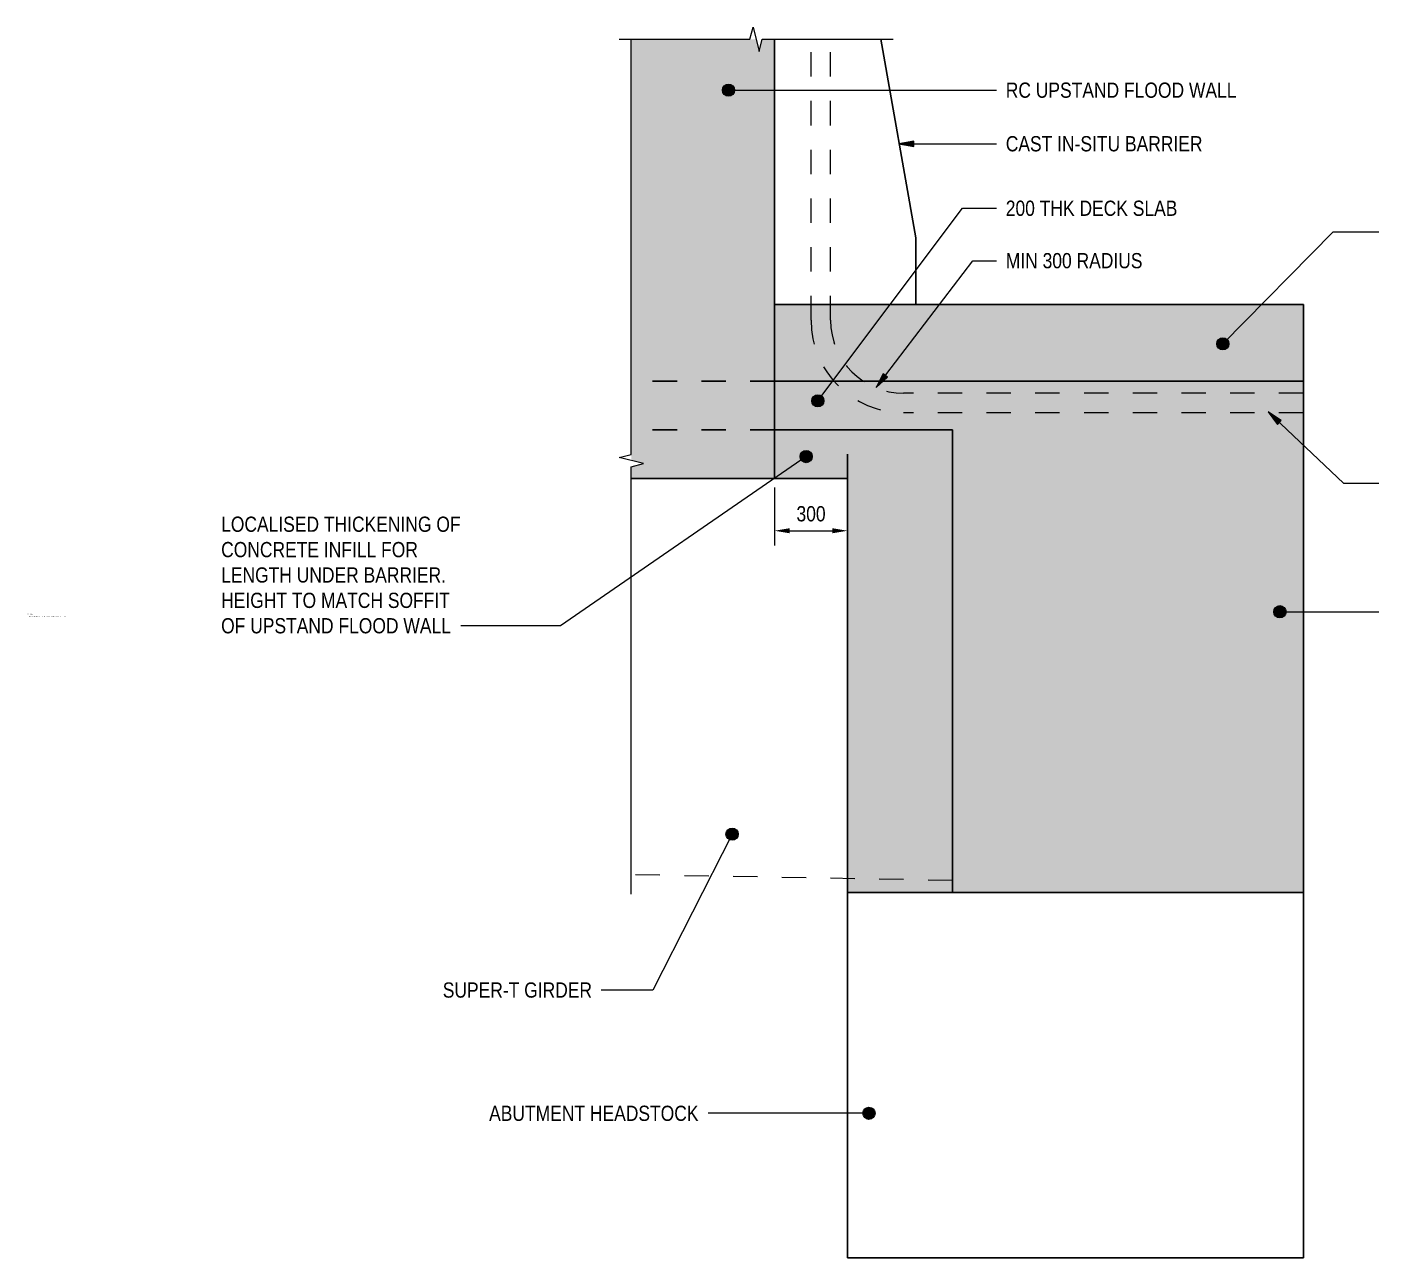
# Model space of a CAD drawing. Header units: metres. Extents: x -1215.1 to -1160.7, y 0 to 26.6.
# Drawn here: x -1171.95 to -1166.41, y 0.03 to 5.08 of the extents above; entities that cross this region are included whole.
import ezdxf

# ---------------------------------------------------------------- set-up
doc = ezdxf.new("R2010")
doc.units = ezdxf.units.M
doc.linetypes.add('JacobsDash', pattern=[0.0045, 0.003, -0.0015])
doc.layers.get('Defpoints').update_dxf_attribs({"color": 41})
for name, color, linetype, lineweight in [('A-ANNO-DIMS', 7, 'Continuous', 9), ('A-DETL', 7, 'Continuous', 13), ('A-DETL-GENF', 7, 'Continuous', 9), ('G-ANNO-TEXT', 7, 'Continuous', 9)]:
    doc.layers.add(name, color=color, linetype=linetype, lineweight=lineweight)
doc.styles.add('Arial Narrow_2', font='ARIALN.TTF', dxfattribs={"height": 0.0625})
doc.styles.add('Arial Narrow_3', font='ARIALN.TTF', dxfattribs={"height": 0.0035})
doc.styles.add('Arial Narrow_4', font='ARIALN.TTF', dxfattribs={"height": 0.005})
doc.dimstyles.new('Dimension_Standard_O__mm_', dxfattribs={"dimscale": 0.3048, "dimtxt": 0.063964, "dimasz": 0.205052, "dimexe": 0.19685, "dimexo": 0.123031, "dimgap": 0.123031, "dimtad": 1, "dimdec": 0, "dimlfac": 1000, "dimzin": 0, "dimdsep": 46, "dimtxsty": 'Arial Narrow_2', "dimsah": 1, "dimcen": 0.09, "dimaunit": 1, "dimadec": 4, "dimazin": 0, "dimtfac": 1, "dimtdec": 4, "dimtix": 1, "dimtmove": 0, "dimatfit": 3, "dimfxl": 1, "dimtvp": 1, "dimtfill": 1, "dimtolj": 1, "dimtzin": 0, "dimlwd": 18, "dimlwe": 18, "dimarcsym": 2})

# ---------------------------------------------------------------- blocks, each defined once
blk = doc.blocks.new('CS_DET_BreakLine_ViewScale1 - CS_Std BreakLine-8516822-DRG-2873122 - SECTION 3')
at = {"layer": 'A-DETL-GENF', "lineweight": 18}
for p, q in [((-0.05, 0), (1.705, 0)), ((1.705, 0), (1.7175, -0.05)), ((1.7175, -0.05), (1.7425, 0.05)), ((1.7425, 0.05), (1.755, 0)), ((1.755, 0), (3.46, 0))]:
    blk.add_line(p, q, dxfattribs=at)
blk = doc.blocks.new('CS_DET_BreakLine_ViewScale1 - CS_Std BreakLine-9087694-DRG-2873122 - SECTION 3')
at = {"layer": 'A-DETL-GENF', "lineweight": 18}
for p, q in [((0.4869, 0), (-0.05, 0)), ((0.4994, 0.05), (0.4869, 0)), ((0.5244, -0.05), (0.4994, 0.05)), ((0.5369, 0), (0.5244, -0.05)), ((1.0738, 0), (0.5369, 0))]:
    blk.add_line(p, q, dxfattribs=at)
blk = doc.blocks.new('DIMBLOCK1-DRG-2873122 - SECTION 3')
at = {"layer": 'A-ANNO-DIMS', "color": 0, "lineweight": 18, "transparency": 16777216}
for p, q in [((-1168.8875, 3.1892), (-1168.8875, 2.9523)), ((-1168.5875, 3.1892), (-1168.5875, 2.9523)), ((-1168.825, 3.0123), (-1168.65, 3.0123))]:
    blk.add_line(p, q, dxfattribs=at)
at = {"layer": 'A-ANNO-DIMS', "color": 0, "transparency": 16777216}
for points in [[(-1168.825, 3.0227), (-1168.825, 3.0019), (-1168.8875, 3.0123)], [(-1168.65, 3.0227), (-1168.65, 3.0019), (-1168.5875, 3.0123)]]:
    blk.add_solid(points, dxfattribs=at)
at = {"layer": 'Defpoints', "color": 0, "transparency": 16777216}
for p in [(-1168.8875, 3.2267), (-1168.5875, 3.2267), (-1168.5875, 3.0123)]:
    blk.add_point(p, dxfattribs=at)
at = {"layer": 'A-ANNO-DIMS', "color": 0, "lineweight": 18, "transparency": 16777216, "insert": (-1168.7375, 3.0817), "char_height": 0.0625, "width": 0.142549, "attachment_point": 5, "style": 'Arial Narrow_2', "bg_fill": 3, "box_fill_scale": 1.1, "bg_fill_color": 256, "bg_fill_true_color": 13158600, "bg_fill_transparency": 0}
blk.add_mtext('\\A1;300', dxfattribs=at)

msp = doc.modelspace()

# ---------------------------------------------------------------- hatches: boundary and pattern name
at = {"layer": 'A-DETL-GENF', "true_color": 0xc0c0c0}
msp.add_hatch(color=9, dxfattribs=at).paths.add_polyline_path([(-1168.5875, 1.5267), (-1166.7175, 1.5267), (-1166.7175, 3.9417), (-1168.8875, 3.9417), (-1168.8875, 5.0304), (-1168.9381, 5.0304), (-1168.9506, 4.9804), (-1168.9631, 5.0304), (-1169.475, 5.0304), (-1169.475, 3.3004), (-1169.425, 3.2879), (-1169.475, 3.2754), (-1169.475, 3.2267), (-1168.5875, 3.2267)])
at = {"layer": 'G-ANNO-TEXT'}
h = msp.add_hatch(color=256, dxfattribs=at)
edge = h.paths.add_edge_path()
edge.add_arc((-1169.0761, 4.8211), 0.025, 0, 360)
for points in [[(-1168.3778, 4.6011), (-1168.3153, 4.5901), (-1168.3153, 4.6122)], [(-1168.4706, 3.6001), (-1168.424, 3.6431), (-1168.4415, 3.6565)], [(-1166.8612, 3.5001), (-1166.8234, 3.4491), (-1166.8083, 3.4651)]]:
    msp.add_hatch(color=256, dxfattribs=at).paths.add_polyline_path(points)
h = msp.add_hatch(color=256, dxfattribs=at)
edge = h.paths.add_edge_path()
edge.add_arc((-1167.0477, 3.7798), 0.025, 0, 360)
h = msp.add_hatch(color=256, dxfattribs=at)
edge = h.paths.add_edge_path()
edge.add_arc((-1168.7094, 3.5457), 0.025, 0, 360)
h = msp.add_hatch(color=256, dxfattribs=at)
edge = h.paths.add_edge_path()
edge.add_arc((-1168.7573, 3.3167), 0.025, 0, 360)
h = msp.add_hatch(color=256, dxfattribs=at)
edge = h.paths.add_edge_path()
edge.add_arc((-1166.8136, 2.6798), 0.025, 0, 360)
h = msp.add_hatch(color=256, dxfattribs=at)
edge = h.paths.add_edge_path()
edge.add_arc((-1169.0615, 1.7665), 0.025, 0, 360)
h = msp.add_hatch(color=256, dxfattribs=at)
edge = h.paths.add_edge_path()
edge.add_arc((-1168.4998, 0.6207), 0.025, 0, 360)

# ---------------------------------------------------------------- linework, layer by layer
at = {"layer": 'A-DETL', "lineweight": 25}
for p, q in [((-1168.8875, 3.2267), (-1168.8875, 5.0304)), ((-1168.8875, 3.9417), (-1168.8875, 5.0304)), ((-1168.3075, 4.2147), (-1168.4512, 5.0304)), ((-1168.3075, 3.9417), (-1168.3075, 4.2147)), ((-1166.7175, 3.9417), (-1168.8875, 3.9417)), ((-1166.7175, 3.6267), (-1166.7175, 3.9417)), ((-1166.7175, 3.6267), (-1168.8875, 3.6267)), ((-1166.7175, 3.6267), (-1166.7175, 0.0267)), ((-1168.1575, 3.4267), (-1168.8875, 3.4267)), ((-1168.1575, 3.4267), (-1168.1575, 1.5267)), ((-1168.8875, 3.2267), (-1169.475, 3.2267)), ((-1168.5875, 3.2267), (-1168.8875, 3.2267)), ((-1168.5875, 1.5267), (-1168.5875, 3.2267)), ((-1168.5875, 1.5267), (-1168.5875, 0.0267)), ((-1166.7175, 1.5267), (-1168.5875, 1.5267)), ((-1166.7175, 0.0267), (-1168.5875, 0.0267))]:
    msp.add_line(p, q, dxfattribs=at)
at = {"layer": 'A-DETL', "color": 143, "linetype": 'JacobsDash', "lineweight": 18, "true_color": 0x78aac8}
for p, q in [((-1168.7375, 3.8767), (-1168.7375, 5.0304)), ((-1168.6575, 3.8767), (-1168.6575, 5.0304)), ((-1166.7175, 3.5767), (-1168.3575, 3.5767)), ((-1166.7175, 3.4967), (-1168.3575, 3.4967))]:
    msp.add_line(p, q, dxfattribs=at)
at = {"layer": 'A-DETL', "linetype": 'JacobsDash', "lineweight": 25}
for p, q in [((-1168.8875, 3.6267), (-1169.475, 3.6267)), ((-1168.8875, 3.4267), (-1169.475, 3.4267)), ((-1168.5875, 3.2267), (-1168.5875, 3.4267))]:
    msp.add_line(p, q, dxfattribs=at)
at = {"layer": 'A-DETL', "linetype": 'JacobsDash'}
msp.add_line((-1168.1575, 1.5767), (-1169.475, 1.6), dxfattribs=at)
at = {"layer": 'A-DETL', "color": 143, "linetype": 'JacobsDash', "lineweight": 18, "true_color": 0x78aac8}
for radius in [0.38, 0.3]:
    msp.add_arc((-1168.3575, 3.8767), radius, 180, 270, dxfattribs=at)
at = {"layer": 'G-ANNO-TEXT'}
for p, q in [((-1169.0761, 4.8211), (-1167.976, 4.8211)), ((-1168.3153, 4.6122), (-1168.3778, 4.6011)), ((-1168.3153, 4.5901), (-1168.3153, 4.6122)), ((-1168.3778, 4.6011), (-1168.3153, 4.5901)), ((-1168.3778, 4.6011), (-1167.976, 4.6011)), ((-1168.7094, 3.5457), (-1168.1165, 4.3364)), ((-1168.1165, 4.3364), (-1167.976, 4.3364)), ((-1167.0477, 3.7798), (-1166.5945, 4.2401)), ((-1166.5945, 4.2401), (-1166.4072, 4.2401)), ((-1168.4706, 3.6001), (-1168.0736, 4.1211)), ((-1168.0736, 4.1211), (-1167.976, 4.1211)), ((-1168.4415, 3.6565), (-1168.4706, 3.6001)), ((-1168.4706, 3.6001), (-1168.424, 3.6431)), ((-1168.424, 3.6431), (-1168.4415, 3.6565)), ((-1166.8612, 3.5001), (-1166.8234, 3.4491)), ((-1166.8083, 3.4651), (-1166.8612, 3.5001)), ((-1166.8612, 3.5001), (-1166.553, 3.2076)), ((-1166.8234, 3.4491), (-1166.8083, 3.4651)), ((-1166.553, 3.2076), (-1166.4072, 3.2076)), ((-1166.8136, 2.6798), (-1166.4072, 2.6798)), ((-1170.1332, 2.6224), (-1170.1746, 2.6224)), ((-1169.7654, 2.6224), (-1170.1332, 2.6224)), ((-1169.0615, 1.7665), (-1169.387, 1.1268)), ((-1169.5976, 1.1268), (-1169.5992, 1.1268)), ((-1169.387, 1.1268), (-1169.5976, 1.1268)), ((-1169.1577, 0.6207), (-1169.1594, 0.6207)), ((-1168.4998, 0.6207), (-1169.1577, 0.6207))]:
    msp.add_line(p, q, dxfattribs=at)
for centre in [(-1169.0761, 4.8211), (-1167.0477, 3.7798), (-1168.7094, 3.5457), (-1168.7573, 3.3167), (-1166.8136, 2.6798), (-1169.0615, 1.7665), (-1168.4998, 0.6207)]:
    msp.add_circle(centre, 0.025, dxfattribs=at)

# ---------------------------------------------------------------- block references
at = {"layer": 'A-DETL-GENF'}
for name, p, rotation in [('CS_DET_BreakLine_ViewScale1 - CS_Std BreakLine-9087694-DRG-2873122 - SECTION 3', (-1168.4512, 5.0304), 180), ('CS_DET_BreakLine_ViewScale1 - CS_Std BreakLine-8516822-DRG-2873122 - SECTION 3', (-1169.475, 1.5704), 89.99999999999991)]:
    msp.add_blockref(name, p, dxfattribs=dict(at, rotation=rotation))

# ---------------------------------------------------------------- texts
at = {"layer": 'G-ANNO-TEXT', "char_height": 0.0625, "attachment_point": 1, "style": 'Arial Narrow_2', "bg_fill": 3, "box_fill_scale": 1, "bg_fill_color": 256, "bg_fill_transparency": 0}
for s, insert in [('LOCALISED THICKENING OF ', (-1171.158, 3.0704)), ('CONCRETE INFILL FOR ', (-1171.158, 2.9662)), ('LENGTH UNDER BARRIER. ', (-1171.158, 2.862)), ('HEIGHT TO MATCH SOFFIT ', (-1171.158, 2.7578)), ('OF UPSTAND FLOOD WALL', (-1171.158, 2.6536)), ('SUPER-T GIRDER', (-1170.2486, 1.158)), ('ABUTMENT HEADSTOCK', (-1170.0584, 0.6519))]:
    msp.add_mtext(s, dxfattribs=dict(at, insert=insert))
at = {"layer": 'G-ANNO-TEXT', "insert": (-1171.9544, 2.6613), "char_height": 0.0035, "attachment_point": 1, "style": 'Arial Narrow_3', "bg_fill": 3, "box_fill_scale": 1, "bg_fill_color": 256, "bg_fill_true_color": 13158600, "bg_fill_transparency": 0}
msp.add_mtext('1.', dxfattribs=at)

# ---------------------------------------------------------------- next in the draw order: texts
at = {"layer": 'G-ANNO-TEXT', "char_height": 0.0625, "attachment_point": 1, "style": 'Arial Narrow_2', "bg_fill": 3, "box_fill_scale": 1, "bg_fill_color": 256, "bg_fill_transparency": 0}
for s, insert in [('RC UPSTAND FLOOD WALL', (-1167.9385, 4.8524)), ('200 THK DECK SLAB', (-1167.9385, 4.3676))]:
    msp.add_mtext(s, dxfattribs=dict(at, insert=insert))
at = {"layer": 'G-ANNO-TEXT', "attachment_point": 1, "bg_fill": 3, "box_fill_scale": 1, "bg_fill_color": 256, "bg_fill_true_color": 13158600, "bg_fill_transparency": 0}
for s, insert, char_height, style in [('CAST IN-SITU BARRIER', (-1167.9385, 4.6324), 0.0625, 'Arial Narrow_2'), ('MIN 300 RADIUS', (-1167.9385, 4.1524), 0.0625, 'Arial Narrow_2'), ('FOR GENERAL NOTES, REFER TO SHEET No. 2873005 TO 2873010.', (-1171.9464, 2.6613), 0.0035, 'Arial Narrow_3')]:
    msp.add_mtext(s, dxfattribs=dict(at, insert=insert, char_height=char_height, style=style))

# ---------------------------------------------------------------- next in the draw order: dimensions: what is measured, and where the dimension line sits
at = {"layer": 'A-ANNO-DIMS', "lineweight": 18}
dim = msp.add_linear_dim(base=(-1168.5875, 3.0123), p1=(-1168.8875, 3.2267), p2=(-1168.5875, 3.2267), dimstyle='Dimension_Standard_O__mm_', override={"dimpost": '<>', "dimfxl": 0.3}, dxfattribs=at)
dim.commit()
dim.dimension.update_dxf_attribs({"geometry": 'DIMBLOCK1-DRG-2873122 - SECTION 3', "text_midpoint": (-1168.7375, 3.0817)})

# ---------------------------------------------------------------- next in the draw order: linework, layer by layer
at = {"layer": 'G-ANNO-TEXT'}
msp.add_line((-1168.7573, 3.3167), (-1169.7654, 2.6224), dxfattribs=at)

# ---------------------------------------------------------------- next in the draw order: texts
at = {"layer": 'G-ANNO-TEXT', "insert": (-1171.9544, 2.6725), "char_height": 0.005, "attachment_point": 1, "style": 'Arial Narrow_4', "bg_fill": 3, "box_fill_scale": 1, "bg_fill_color": 256, "bg_fill_true_color": 13158600, "bg_fill_transparency": 0}
msp.add_mtext('NOTES', dxfattribs=at)

doc.saveas('drawing.dxf')
